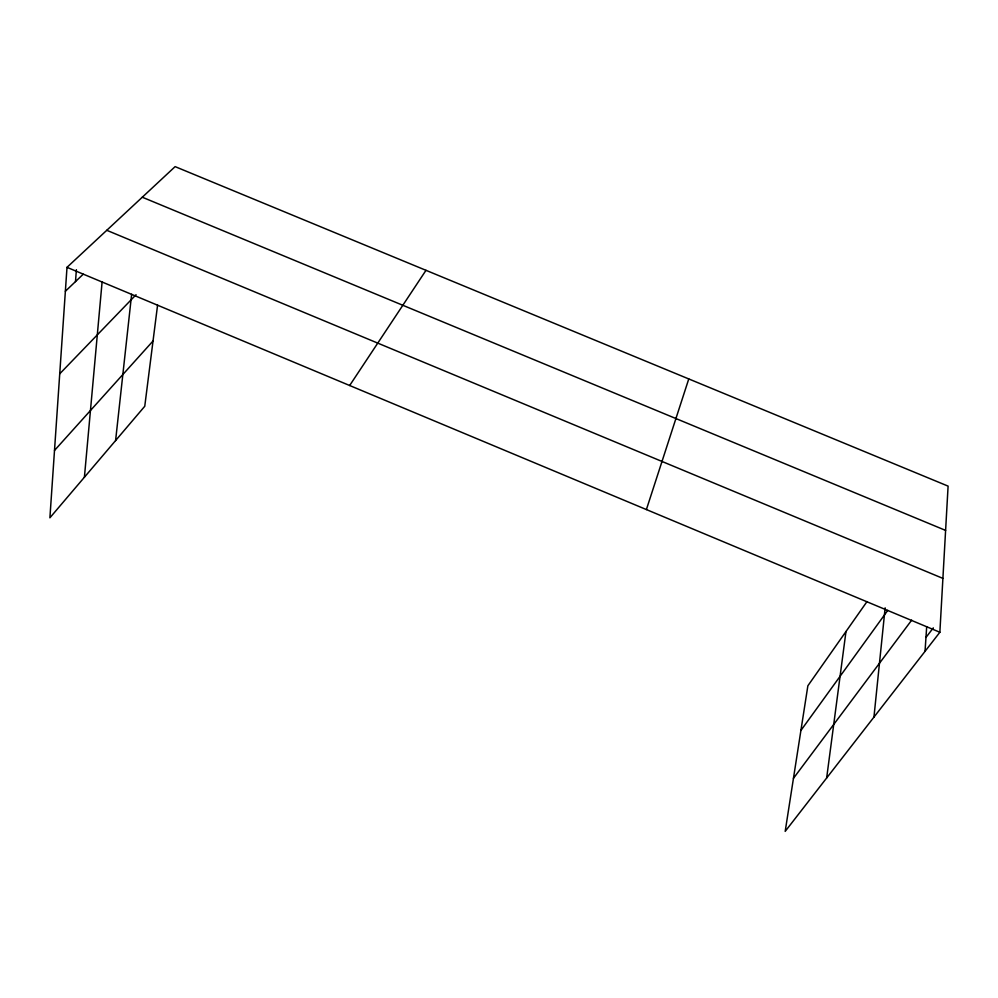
<?xml version="1.0" encoding="UTF-8"?>
<svg xmlns="http://www.w3.org/2000/svg" width="998" height="998" viewBox="0 0 998 998"><rect width="100%" height="100%" fill="white"/><g stroke="black" fill="none" stroke-linecap="round" stroke-linejoin="round"><path stroke-width="1.5" d="M866.975 601.632L807.869 685.788L785.189 831.371L939.866 632.258L948.1 486.126L175.124 166.629L67.003 267.339L49.9 517.8L144.76 406.273L157.584 305.076M925.034 651.345L926.68 626.831M75.499 281.586L76.384 269.685M84.406 477.244L102.12 281.71M873.949 717.113L885.139 607.844M115.593 440.567L131.649 294.26M826.656 777.991L845.98 631.522M646.392 509.566L688.77 378.941M349.662 385.515L425.996 270.321M800.907 730.461L887.771 610.364M793.447 778.34L911.685 620.145M925.969 637.423L933.317 627.879M54.503 450.447L153.031 340.992M59.73 373.813L136.052 294.722M65.369 291.266L83.221 274.213M142.29 197.217L945.605 530.4M106.774 230.301L942.898 578.391M67.003 267.339L939.866 632.258"/></g></svg>
